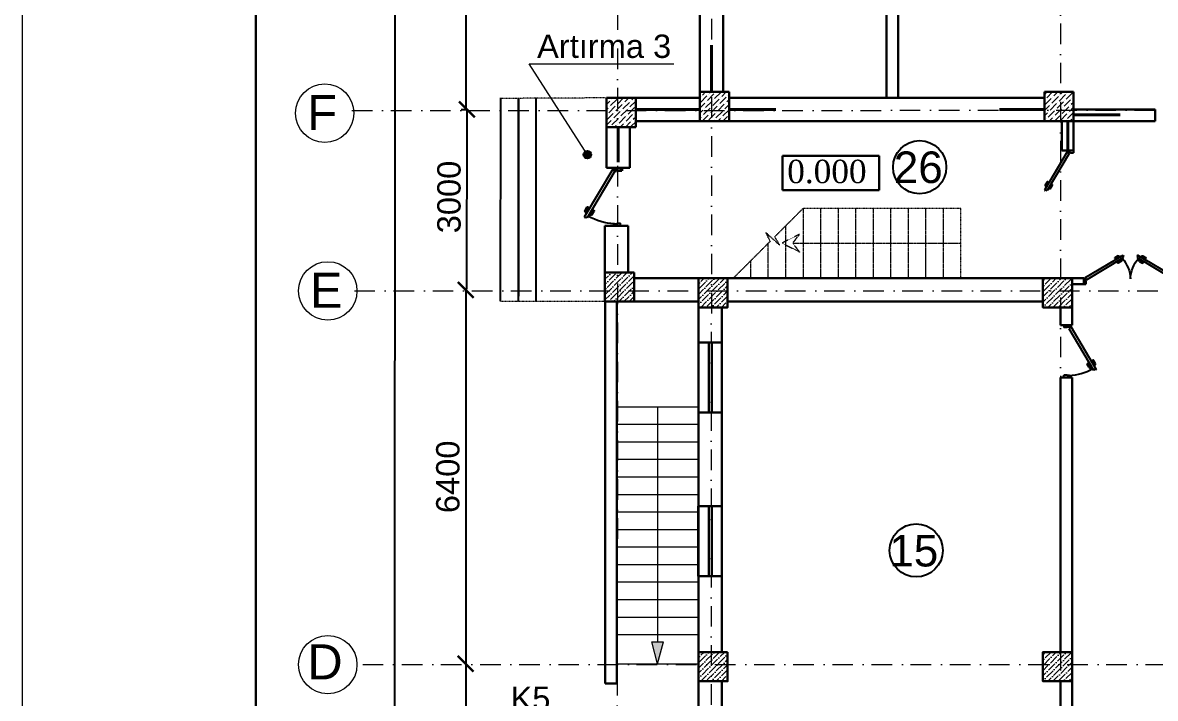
# Model space of a CAD drawing. Header units: millimetres. Extents: x 895788 to 1136524, y -21936 to 400945.
# Drawn here: x 1016496 to 1035898, y 169622 to 181192 of the extents above; entities that cross this region are included whole.
import ezdxf

# ---------------------------------------------------------------- set-up
doc = ezdxf.new("R2010")
doc.units = ezdxf.units.MM
for name, pattern in [('( Hidden )', [0.275, 0.15, -0.125]), ('006_PP_0101_AS_101_00$0$006_PP_0101_AS_102_00$0$006_PP_GRID_0101$0$006_TD-D_0101_AS_N101_00$0$TEČKOVANБX2', [0.05, 0, -0.05]), ('Штрихпунктирная', [670.277762, 352.777767, -176.388884, 0, -141.111112])]:
    doc.linetypes.add(name, pattern=pattern)
doc.layers.add('0_ANNOT_Dimensions', color=7, linetype='Continuous')
doc.layers.add('Layer2', color=7, linetype='Continuous')
for name, color, linetype, lineweight in [('0_Pen_No__7', 7, 'Continuous', 60), ('Arakesmelerin xətti_Pen_No__1', 7, 'Continuous', 15), ('Layer2_Pen_No__1', 7, 'Continuous', 15), ('Layer2_Ном._пера__1_Ном._пера__1', 7, 'Continuous', 15), ('аракясмя_Pen_No__1', 7, 'Continuous', 15), ('ДВЕРИ', 7, 'Continuous', 5), ('Интерьер- Перегородка_Pen_No__21', 7, 'Continuous', 30), ('невидимка_Ном._пера__241_Ном._пера__7', 7, 'Continuous', 60), ('оси_Ном._пера__1', 7, 'Continuous', 15), ('оси_Ном._пера__242_Pen_No__21', 7, 'Continuous', 30), ('перегородка_Ном._пера__1', 7, 'Continuous', 15), ('перегородка_Ном._пера__7', 7, 'Continuous', 60), ('перегородка_Ном._пера__7_Ном._пера__7', 7, 'Continuous', 60), ('размер_Pen_No__1', 7, 'Continuous', 15)]:
    doc.layers.add(name, color=color, linetype=linetype, lineweight=lineweight)
doc.styles.add('GENERATED_STYLE_1', font='times.ttf')
doc.styles.get("Standard").update_dxf_attribs({"font": 'arial.ttf', "height": 400})
doc.styles.add('СГЕНЕРИР_СТИЛЬ_1', font='arial.ttf')
doc.dimstyles.new('razmeri a-g', dxfattribs={"dimtxt": 400, "dimasz": 270, "dimexe": 1.25, "dimexo": 0.625, "dimgap": 100, "dimtad": 1, "dimdec": 0, "dimtxsty": 'Standard', "dimblk": 'ARCHTICK', "dimcen": 2.5, "dimadec": 0, "dimazin": 0, "dimtfac": 1, "dimtdec": 0, "dimtmove": 0, "dimatfit": 3, "dimfxl": 1, "dimarcsym": 0})

# ---------------------------------------------------------------- blocks, each defined once
blk = doc.blocks.new('qapi 700')
at = {"layer": 'ДВЕРИ', "color": 251, "lineweight": 25, "true_color": 0x636466}
for p, q in [((1281620, 90086), (1281659, 90086)), ((1281659, 90034), (1281659, 90086)), ((1282420, 90086), (1282380, 90086)), ((1282380, 90034), (1282380, 90085)), ((1281620, 89997), (1281651, 89997)), ((1281651, 89997), (1281651, 90034)), ((1281651, 90034), (1281659, 90034)), ((1282368, 90010), (1281735, 89633)), ((1282395, 89980), (1281741, 89591)), ((1282382, 89987), (1282368, 90010)), ((1282388, 90034), (1282380, 90034)), ((1282388, 89991), (1282382, 89987)), ((1282388, 89997), (1282388, 90034)), ((1282420, 89997), (1282388, 89997)), ((1282420, 89997), (1282388, 89997)), ((1282395, 89980), (1282388, 89991)), ((1281747, 89613), (1281735, 89633)), ((1281812, 89685), (1281762, 89656)), ((1281762, 89656), (1281765, 89651)), ((1281776, 89665), (1281770, 89676)), ((1281775, 89698), (1281826, 89728)), ((1281787, 89613), (1281837, 89642)), ((1281792, 89676), (1281793, 89674)), ((1281835, 89712), (1281794, 89687)), ((1281802, 89622), (1281809, 89609)), ((1281814, 89681), (1281812, 89685)), ((1281820, 89629), (1281818, 89631)), ((1281872, 89650), (1281831, 89626)), ((1281831, 89604), (1281881, 89634)), ((1281837, 89642), (1281835, 89646)), ((1281836, 89725), (1281838, 89722)), ((1281884, 89645), (1281883, 89647)), ((1281733, 89605), (1281747, 89613)), ((1281741, 89591), (1281733, 89605)), ((1281785, 89617), (1281787, 89613))]:
    blk.add_line(p, q, dxfattribs=at)
for centre, radius, start, end in [((1282471, 90052), 821, 183.4077, 209.5706), ((1281783, 89684), 15.9, 120.7133, 210.7133), ((1281798, 89680), 7.94, 120.7133, 210.7133), ((1281827, 89633), 7.94, 210.7133, 300.7133), ((1281830, 89721), 7.94, 30.7133, 120.7133), ((1281831, 89718), 7.94, 300.7133, 30.7133), ((1281876, 89643), 7.94, 30.7133, 120.7133), ((1281877, 89641), 7.94, 300.7133, 30.7133), ((1281823, 89617), 15.9, 210.7133, 300.7133)]:
    blk.add_arc(centre, radius, start, end, dxfattribs=at)
blk = doc.blocks.new('DSA')
at = {"layer": 'ДВЕРИ', "color": 251, "lineweight": 25, "true_color": 0x636466}
for p, q in [((153780, 788017), (153820, 788017)), ((153780, 787928), (153812, 787928)), ((153780, 787928), (153812, 787928)), ((153804, 787910), (153811, 787922)), ((153811, 787922), (153818, 787918)), ((153812, 787928), (153812, 787965)), ((153812, 787965), (153820, 787965)), ((153818, 787918), (153832, 787941)), ((153820, 787965), (153820, 788016)), ((153832, 787941), (154468, 787562)), ((155336, 787941), (154700, 787562)), ((155350, 787918), (155336, 787941)), ((155388, 788017), (155348, 788017)), ((155348, 787965), (155348, 788016)), ((155356, 787965), (155348, 787965)), ((155357, 787922), (155350, 787918)), ((155356, 787928), (155356, 787965)), ((155388, 787928), (155356, 787928)), ((155388, 787928), (155356, 787928)), ((155364, 787910), (155357, 787922)), ((153804, 787910), (154462, 787520)), ((155364, 787910), (154706, 787520)), ((154318, 787574), (154320, 787576)), ((154372, 787532), (154321, 787563)), ((154331, 787579), (154372, 787555)), ((154366, 787654), (154365, 787652)), ((154365, 787571), (154368, 787575)), ((154415, 787542), (154365, 787571)), ((154367, 787641), (154409, 787616)), ((154428, 787627), (154377, 787657)), ((154383, 787557), (154384, 787560)), ((154388, 787610), (154391, 787615)), ((154391, 787615), (154441, 787585)), ((154401, 787550), (154394, 787538)), ((154411, 787605), (154410, 787603)), ((154418, 787546), (154415, 787542)), ((154426, 787594), (154433, 787605)), ((154441, 787585), (154438, 787580)), ((154456, 787542), (154468, 787562)), ((154470, 787534), (154456, 787542)), ((154462, 787520), (154470, 787534)), ((154698, 787534), (154712, 787542)), ((154706, 787520), (154698, 787534)), ((154712, 787542), (154700, 787562)), ((154777, 787615), (154727, 787585)), ((154727, 787585), (154730, 787580)), ((154742, 787594), (154735, 787605)), ((154740, 787627), (154791, 787657)), ((154750, 787546), (154753, 787542)), ((154753, 787542), (154803, 787571)), ((154757, 787605), (154758, 787603)), ((154801, 787641), (154760, 787616)), ((154767, 787550), (154775, 787538)), ((154780, 787610), (154777, 787615)), ((154785, 787557), (154784, 787560)), ((154837, 787579), (154796, 787555)), ((154797, 787532), (154847, 787563)), ((154803, 787571), (154800, 787575)), ((154802, 787654), (154804, 787652)), ((154850, 787574), (154848, 787576))]:
    blk.add_line(p, q, dxfattribs=at)
for centre, radius, start, end in [((154002, 787952), 583, 319.7101, 357.5846), ((155160, 787950), 576, 182.1815, 220.5237), ((154325, 787569), 7.98, 149.2867, 239.2867), ((154327, 787572), 7.98, 59.2867, 149.2867), ((154371, 787648), 7.98, 149.2867, 239.2867), ((154373, 787650), 7.98, 59.2867, 149.2867), ((154376, 787561), 7.98, 239.2867, 329.2867), ((154380, 787546), 16, 239.2867, 329.2867), ((154404, 787609), 7.98, 329.2867, 59.2867), ((154420, 787613), 16, 329.2867, 59.2867), ((154748, 787613), 16, 120.7133, 210.7133), ((154764, 787609), 7.98, 120.7133, 210.7133), ((154788, 787546), 16, 210.7133, 300.7133), ((154792, 787561), 7.98, 210.7133, 300.7133), ((154795, 787650), 7.98, 30.7133, 120.7133), ((154797, 787648), 7.98, 300.7133, 30.7133), ((154842, 787572), 7.98, 30.7133, 120.7133), ((154843, 787569), 7.98, 300.7133, 30.7133)]:
    blk.add_arc(centre, radius, start, end, dxfattribs=at)
blk = doc.blocks.new('_ArchTick')
at = {"color": 0, "linetype": 'ByBlock', "const_width": 0.15}
blk.add_lwpolyline([(-0.5, -0.5), (0.5, 0.5)], dxfattribs=at)
blk = doc.blocks.new('*D96')
at = {"color": 0, "lineweight": -2, "transparency": 16777216}
for p, q in [((1024084, 176615), (1024084, 176615)), ((1024085, 176615), (1024085, 170215)), ((1024086, 170215), (1024086, 170215))]:
    blk.add_line(p, q, dxfattribs=at)
at = {"layer": 'Defpoints', "color": 0, "transparency": 16777216}
for p in [(1024085, 176615), (1024085, 170215), (1024085, 170215)]:
    blk.add_point(p, dxfattribs=at)
at = {"color": 0, "lineweight": -2, "transparency": 16777216, "xscale": 270, "yscale": 270, "zscale": 270}
for p, rotation in [((1024085, 176615), 90), ((1024085, 170215), 270)]:
    blk.add_blockref('_ArchTick', p, dxfattribs=dict(at, rotation=rotation))
at = {"color": 0, "transparency": 16777216, "insert": (1023781, 173415), "char_height": 400, "attachment_point": 5, "rotation": 90}
blk.add_mtext('6400', dxfattribs=at)
blk = doc.blocks.new('*D97')
at = {"color": 0, "lineweight": -2, "transparency": 16777216}
for p, q in [((1024084, 170215), (1024084, 170215)), ((1024085, 170215), (1024085, 163815)), ((1023613, 163815), (1024086, 163815))]:
    blk.add_line(p, q, dxfattribs=at)
at = {"layer": 'Defpoints', "color": 0, "transparency": 16777216}
for p in [(1024085, 170215), (1023612, 163815), (1024085, 163815)]:
    blk.add_point(p, dxfattribs=at)
at = {"color": 0, "lineweight": -2, "transparency": 16777216, "xscale": 270, "yscale": 270, "zscale": 270}
for p, rotation in [((1024085, 170215), 90), ((1024085, 163815), 270)]:
    blk.add_blockref('_ArchTick', p, dxfattribs=dict(at, rotation=rotation))
at = {"color": 0, "transparency": 16777216, "insert": (1023781, 167015), "char_height": 400, "attachment_point": 5, "rotation": 90}
blk.add_mtext('6400', dxfattribs=at)

msp = doc.modelspace()

# ---------------------------------------------------------------- hatches: boundary and pattern name
h = msp.add_hatch(color=256)
h.dxf.hatch_style = 1
h.paths.add_polyline_path([(1026104.609, 178931.131, -1), (1026236.162, 178931.131, -1)])
at = {"lineweight": 9}
h = msp.add_hatch(dxfattribs=at)
h.set_pattern_fill('ANSI36', color=256, scale=500)
h.set_pattern_definition([(45, (-648726.89, 2459012.49), (33.1456304, 121.533978), [156.25, -31.25, 0, -31.25])])
h.paths.add_polyline_path([(1026471.116, 176914.973), (1026471.116, 176414.973), (1026971.116, 176414.973), (1026971.116, 176914.973)])
h = msp.add_hatch(dxfattribs=at)
h.set_pattern_fill('ANSI36', color=256, scale=500)
h.set_pattern_definition([(45, (-650326.89, 2458912.49), (33.1456304, 121.533978), [156.25, -31.25, 0, -31.25])])
h.paths.add_polyline_path([(1028071.116, 176814.973), (1028071.116, 176314.973), (1028571.116, 176314.973), (1028571.116, 176814.973)])
h = msp.add_hatch(dxfattribs=at)
h.set_pattern_fill('ANSI36', color=256, scale=500)
h.set_pattern_definition([(45, (-656226.7, 2458912.49), (33.1456304, 121.533978), [156.25, -31.25, 0, -31.25])])
h.paths.add_polyline_path([(1033970.921, 176814.973), (1033970.921, 176314.973), (1034470.921, 176314.973), (1034470.921, 176814.973)])
h = msp.add_hatch(dxfattribs=at)
h.set_pattern_fill('ANSI36', color=256, scale=500)
h.set_pattern_definition([(45, (-650326.7, 2452512.49), (33.1456304, 121.533978), [156.25, -31.25, 0, -31.25])])
h.paths.add_polyline_path([(1028070.921, 170414.973), (1028070.921, 169914.973), (1028570.921, 169914.973), (1028570.921, 170414.973)])
h = msp.add_hatch(dxfattribs=at)
h.set_pattern_fill('ANSI36', color=256, scale=500)
h.set_pattern_definition([(45, (-656226.7, 2452512.49), (33.1456304, 121.533978), [156.25, -31.25, 0, -31.25])])
h.paths.add_polyline_path([(1033970.921, 170414.973), (1033970.921, 169914.973), (1034470.921, 169914.973), (1034470.921, 170414.973)])
at = {"layer": 'Layer2', "linetype": 'Continuous', "lineweight": 0, "true_color": 0x000000}
msp.add_hatch(color=18, dxfattribs=at).paths.add_polyline_path([(1027371.204, 170214.973), (1027471.204, 170588.178), (1027271.204, 170588.178)])

# ---------------------------------------------------------------- linework, layer by layer
at = {"lineweight": 30}
msp.add_line((1020488.296, 131125.902), (1020488.296, 188411.871), dxfattribs=at)
for p, q in [((1024085.74, 185715.424), (1024085.74, 179715.419)), ((1022869.27, 185659.526), (1022865.292, 151014.998)), ((1024679.15, 176422.625), (1024687.027, 179904.336)), ((1024987.027, 179904.336), (1024987.027, 176507.005)), ((1024987.579, 176422.625), (1024987.027, 179904.336)), ((1025287.027, 179904.336), (1025285.461, 176417.356)), ((1024008.285, 179707.048), (1024106.616, 179707.048)), ((1024105.366, 179707.048), (1024096.093, 176626.346)), ((1024105.991, 176707.048), (1024106.616, 176707.048))]:
    msp.add_line(p, q)
at = {"color": 0, "lineweight": 30}
for p, q in [((1028097.151, 185405.584), (1028097.151, 180005.579)), ((1028497.151, 185405.584), (1028497.151, 180005.579)), ((1031296.189, 184005.584), (1031292.23, 179905.579)), ((1031492.23, 179905.579), (1031496.189, 184005.584)), ((1026996.974, 179905.579), (1028097.151, 179905.579)), ((1028596.151, 179905.579), (1033997.346, 179905.579)), ((1032146.974, 179905.579), (1028596.974, 179905.579)), ((1031292.23, 179905.579), (1031492.23, 179905.579)), ((1035896.87, 179705.579), (1034497.346, 179705.579)), ((1034546.974, 179705.579), (1035896.87, 179705.579)), ((1035896.87, 179705.865), (1035896.87, 179505.579)), ((1028097.346, 179505.579), (1026996.974, 179505.579)), ((1033997.346, 179505.579), (1028596.346, 179505.579)), ((1034496.974, 179505.579), (1034296.974, 179505.579)), ((1034296.974, 179505.579), (1034296.974, 179005.579)), ((1035896.87, 179505.579), (1034296.974, 179505.579)), ((1034496.974, 179005.579), (1034496.974, 179505.579)), ((1026496.974, 178705.83), (1026496.974, 179405.579)), ((1026896.974, 179405.579), (1026896.974, 178705.83)), ((1034496.974, 179005.579), (1034296.974, 179005.579)), ((1026496.974, 178705.83), (1026896.974, 178705.83)), ((1033970.745, 176414.973), (1028570.745, 176414.973))]:
    msp.add_line(p, q, dxfattribs=at)
at = {"lineweight": 40}
for p, q in [((1028297.151, 180005.579), (1028297.151, 180805.579)), ((1028097.346, 179705.579), (1026997.346, 179705.579)), ((1028597.346, 179705.579), (1029397.346, 179705.579)), ((1033996.346, 179705.579), (1033227.991, 179705.865)), ((1034396.974, 179505.579), (1034396.974, 179005.579)), ((1034497.346, 179612.029), (1035297.346, 179612.029)), ((1026697.151, 179405.579), (1026697.151, 178805.83))]:
    msp.add_line(p, q, dxfattribs=at)
at = {"color": 3, "lineweight": 30}
for p, q in [((1026997.346, 179905.579), (1026497.346, 179905.579)), ((1026497.346, 179905.579), (1026497.346, 179405.579)), ((1026997.346, 179405.579), (1026997.346, 179905.579)), ((1028597.346, 180005.579), (1028097.346, 180005.579)), ((1028097.346, 180005.579), (1028097.346, 179505.579)), ((1028597.346, 179505.579), (1028597.346, 180005.579)), ((1034497.346, 180005.579), (1033997.346, 180005.579)), ((1033997.346, 180005.579), (1033997.346, 179505.579)), ((1034497.346, 179505.579), (1034497.346, 180005.579)), ((1028097.346, 179505.579), (1028597.346, 179505.579)), ((1033997.346, 179505.579), (1034497.346, 179505.579)), ((1026497.346, 179405.579), (1026997.346, 179405.579))]:
    msp.add_line(p, q, dxfattribs=at)
at = {"lineweight": 9}
for p, q in [((1026497.346, 179878.002), (1026524.923, 179905.579)), ((1026567.884, 179771.763), (1026678.369, 179882.248)), ((1026578.932, 179871.2), (1026578.932, 179871.2)), ((1026601.029, 179893.297), (1026613.311, 179905.579)), ((1026689.418, 179804.909), (1026790.088, 179905.579)), ((1026700.466, 179904.345), (1026700.466, 179904.345)), ((1026810.952, 179838.054), (1026878.476, 179905.579)), ((1026932.485, 179871.2), (1026966.864, 179905.579)), ((1028097.346, 179996.021), (1028106.903, 180005.579)), ((1028105.67, 179827.569), (1028216.155, 179938.054)), ((1028116.718, 179927.006), (1028116.718, 179927.006)), ((1028138.816, 179949.103), (1028195.292, 180005.579)), ((1028227.204, 179860.714), (1028337.689, 179971.2)), ((1028238.252, 179960.151), (1028238.252, 179960.151)), ((1028260.35, 179982.248), (1028283.68, 180005.579)), ((1028315.592, 179772.326), (1028426.078, 179882.811)), ((1028326.641, 179871.763), (1028326.641, 179871.763)), ((1028348.738, 179893.86), (1028459.223, 180004.345)), ((1028359.786, 179993.297), (1028359.786, 179993.297)), ((1028437.126, 179805.472), (1028547.612, 179915.957)), ((1028448.175, 179904.909), (1028448.175, 179904.909)), ((1028470.272, 179927.006), (1028548.845, 180005.579)), ((1028558.66, 179838.617), (1028597.346, 179877.303)), ((1028569.709, 179938.054), (1028569.709, 179938.054)), ((1028591.806, 179960.151), (1028597.346, 179965.691)), ((1033997.346, 179951.983), (1034027.611, 179982.248)), ((1034005.514, 179783.375), (1034116, 179893.86)), ((1034016.563, 179882.811), (1034016.563, 179882.811)), ((1034038.66, 179904.909), (1034139.33, 180005.579)), ((1034049.708, 180004.345), (1034049.708, 180004.345)), ((1034127.048, 179816.52), (1034237.534, 179927.006)), ((1034138.097, 179915.957), (1034138.097, 179915.957)), ((1034160.194, 179938.054), (1034227.718, 180005.579)), ((1034248.582, 179849.666), (1034359.068, 179960.151)), ((1034259.631, 179949.103), (1034259.631, 179949.103)), ((1034281.728, 179971.2), (1034316.107, 180005.579)), ((1034336.971, 179761.277), (1034447.456, 179871.763)), ((1034348.019, 179860.714), (1034348.019, 179860.714)), ((1034370.116, 179882.811), (1034480.602, 179993.297)), ((1034381.165, 179982.248), (1034381.165, 179982.248)), ((1034403.262, 180004.345), (1034404.495, 180005.579)), ((1034469.553, 179893.86), (1034469.553, 179893.86)), ((1034491.65, 179915.957), (1034497.346, 179921.652)), ((1026497.346, 179789.613), (1026556.835, 179849.103)), ((1026497.346, 179701.225), (1026523.689, 179727.569)), ((1026534.738, 179650.229), (1026645.223, 179760.714)), ((1026545.786, 179749.666), (1026545.786, 179749.666)), ((1026623.126, 179561.841), (1026733.612, 179672.326)), ((1026656.272, 179683.375), (1026766.757, 179793.86)), ((1026667.32, 179782.811), (1026667.32, 179782.811)), ((1026744.66, 179594.986), (1026855.146, 179705.472)), ((1026755.709, 179694.423), (1026755.709, 179694.423)), ((1026777.806, 179716.52), (1026888.291, 179827.006)), ((1026788.854, 179815.957), (1026788.854, 179815.957)), ((1026866.194, 179628.132), (1026976.68, 179738.617)), ((1026877.243, 179727.569), (1026877.243, 179727.569)), ((1026899.34, 179749.666), (1026997.346, 179847.672)), ((1026910.388, 179849.103), (1026910.388, 179849.103)), ((1026987.728, 179661.277), (1026997.346, 179670.895)), ((1028097.346, 179730.856), (1028183.01, 179816.52)), ((1028097.346, 179642.468), (1028149.864, 179694.986)), ((1028160.913, 179617.646), (1028271.398, 179728.132)), ((1028171.961, 179717.083), (1028171.961, 179717.083)), ((1028194.058, 179739.18), (1028304.544, 179849.666)), ((1028205.107, 179838.617), (1028205.107, 179838.617)), ((1028282.447, 179650.792), (1028392.932, 179761.277)), ((1028293.495, 179750.229), (1028293.495, 179750.229)), ((1028370.835, 179562.404), (1028481.32, 179672.889)), ((1028381.883, 179661.841), (1028381.883, 179661.841)), ((1028403.981, 179683.938), (1028514.466, 179794.423)), ((1028415.029, 179783.375), (1028415.029, 179783.375)), ((1028492.369, 179595.549), (1028597.346, 179700.526)), ((1028503.417, 179694.986), (1028503.417, 179694.986)), ((1028525.515, 179717.083), (1028597.346, 179788.914)), ((1028536.563, 179816.52), (1028536.563, 179816.52)), ((1033997.346, 179686.818), (1034082.854, 179772.326)), ((1034060.757, 179573.452), (1034171.242, 179683.938)), ((1034071.806, 179672.889), (1034071.806, 179672.889)), ((1034093.903, 179694.986), (1034204.388, 179805.472)), ((1034104.951, 179794.423), (1034104.951, 179794.423)), ((1034182.291, 179606.598), (1034292.776, 179717.083)), ((1034193.34, 179706.035), (1034193.34, 179706.035)), ((1034215.437, 179728.132), (1034325.922, 179838.617)), ((1034226.485, 179827.569), (1034226.485, 179827.569)), ((1034303.825, 179639.744), (1034414.31, 179750.229)), ((1034314.874, 179739.18), (1034314.874, 179739.18)), ((1034425.359, 179672.889), (1034497.346, 179744.876)), ((1034436.407, 179772.326), (1034436.407, 179772.326)), ((1034458.505, 179794.423), (1034497.346, 179833.264)), ((1026497.346, 179436.06), (1026578.932, 179517.646)), ((1026501.592, 179528.695), (1026612.078, 179639.18)), ((1026512.641, 179628.132), (1026512.641, 179628.132)), ((1026589.981, 179440.307), (1026700.466, 179550.792)), ((1026601.029, 179539.744), (1026601.029, 179539.744)), ((1026634.175, 179661.277), (1026634.175, 179661.277)), ((1026711.515, 179473.452), (1026822, 179583.938)), ((1026722.563, 179572.889), (1026722.563, 179572.889)), ((1026810.952, 179484.501), (1026810.952, 179484.501)), ((1026820.418, 179405.579), (1026910.388, 179495.549)), ((1026833.049, 179506.598), (1026943.534, 179617.083)), ((1026844.097, 179606.035), (1026844.097, 179606.035)), ((1026921.437, 179418.21), (1026997.346, 179494.118)), ((1026932.485, 179517.646), (1026932.485, 179517.646)), ((1026954.583, 179539.744), (1026997.346, 179582.507)), ((1026965.631, 179639.18), (1026965.631, 179639.18)), ((1028097.346, 179554.079), (1028116.718, 179573.452)), ((1028137.233, 179505.579), (1028238.252, 179606.598)), ((1028138.816, 179595.549), (1028138.816, 179595.549)), ((1028227.204, 179507.161), (1028227.204, 179507.161)), ((1028249.301, 179529.258), (1028359.786, 179639.744)), ((1028260.35, 179628.695), (1028260.35, 179628.695)), ((1028314.01, 179505.579), (1028326.641, 179518.21)), ((1028348.738, 179540.307), (1028348.738, 179540.307)), ((1028402.398, 179505.579), (1028448.175, 179551.355)), ((1028470.272, 179573.452), (1028470.272, 179573.452)), ((1028490.787, 179505.579), (1028569.709, 179584.501)), ((1028580.757, 179507.161), (1028597.346, 179523.749)), ((1028591.806, 179606.598), (1028591.806, 179606.598)), ((1033997.346, 179598.429), (1034049.708, 179650.792)), ((1033997.346, 179510.041), (1034016.563, 179529.258)), ((1034038.66, 179551.355), (1034038.66, 179551.355)), ((1034081.272, 179505.579), (1034138.097, 179562.404)), ((1034160.194, 179584.501), (1034160.194, 179584.501)), ((1034169.66, 179505.579), (1034259.631, 179595.549)), ((1034270.679, 179518.21), (1034381.165, 179628.695)), ((1034281.728, 179617.646), (1034281.728, 179617.646)), ((1034346.437, 179505.579), (1034348.019, 179507.161)), ((1034370.116, 179529.258), (1034370.116, 179529.258)), ((1034392.213, 179551.355), (1034497.346, 179656.487)), ((1034403.262, 179650.792), (1034403.262, 179650.792)), ((1034434.825, 179505.579), (1034469.553, 179540.307)), ((1034491.65, 179562.404), (1034491.65, 179562.404)), ((1026567.884, 179418.21), (1026567.884, 179418.21)), ((1026643.641, 179405.579), (1026667.32, 179429.258)), ((1026689.418, 179451.355), (1026689.418, 179451.355)), ((1026732.029, 179405.579), (1026788.854, 179462.404)), ((1026997.195, 179405.579), (1026997.346, 179405.73))]:
    msp.add_line(p, q, dxfattribs=at)
at = {"color": 0, "lineweight": 30}
for points in [[(1026471.116, 176914.973), (1026470.745, 177715.224)], [(1026870.745, 177715.224), (1026470.745, 177715.224)], [(1026870.745, 177715.224), (1026870.745, 176914.973)], [(1026970.745, 176814.973), (1028071.116, 176814.973)], [(1028571.116, 176814.973), (1033970.921, 176814.973)], [(1034471.292, 176814.973), (1034670.763, 176814.973)], [(1034670.763, 176814.973), (1034670.763, 176714.973)], [(1034471.292, 176714.973), (1034670.763, 176714.973)], [(1028070.745, 176414.973), (1026971.116, 176414.973)], [(1033970.745, 176414.973), (1028570.745, 176414.973)], [(1028070.752, 151314.973), (1028071.116, 176314.973)], [(1028471.035, 170414.973), (1028471.116, 176314.967)], [(1034270.745, 176015.131), (1034270.745, 176314.973)], [(1034470.745, 176315.948), (1034470.745, 176015.13)], [(1034270.745, 176015.13), (1034470.745, 176015.13)], [(1034470.745, 175115.13), (1034270.745, 175115.13)], [(1034270.921, 170414.973), (1034270.921, 175115.13)], [(1034470.745, 175115.13), (1034470.745, 162185.293)], [(1028470.947, 164014.973), (1028471.028, 169914.973)], [(1034270.745, 167814.973), (1034270.921, 169914.973)]]:
    msp.add_lwpolyline(points, dxfattribs=at)
at = {"color": 3, "lineweight": 30}
for points in [[(1026971.116, 176914.973), (1026471.116, 176914.973), (1026471.116, 176414.973), (1026971.116, 176414.973)], [(1028571.116, 176814.973), (1028071.116, 176814.973), (1028071.116, 176314.973), (1028571.116, 176314.973)], [(1034470.921, 176814.973), (1033970.921, 176814.973), (1033970.921, 176314.973), (1034470.921, 176314.973)], [(1028570.921, 170414.973), (1028070.921, 170414.973), (1028070.921, 169914.973), (1028570.921, 169914.973)], [(1034470.921, 170414.973), (1033970.921, 170414.973), (1033970.921, 169914.973), (1034470.921, 169914.973)]]:
    msp.add_lwpolyline(points, close=True, dxfattribs=at)
at = {"color": 0, "lineweight": 30}
for points in [[(1028471.108, 174514.897), (1028471.108, 175714.897), (1028071.108, 175714.897), (1028071.108, 174514.897)], [(1028469.932, 171714.476), (1028469.932, 172914.476), (1028069.932, 172914.476), (1028069.932, 171714.476)]]:
    msp.add_lwpolyline(points, close=True, dxfattribs=at)
at = {"color": 146, "lineweight": 30, "true_color": 0x105689}
for points in [[(1028302.245, 175714.897), (1028252.245, 175714.897), (1028252.245, 174514.897), (1028302.245, 174514.897)], [(1028301.069, 172914.476), (1028251.069, 172914.476), (1028251.069, 171714.476), (1028301.069, 171714.476)]]:
    msp.add_lwpolyline(points, close=True, dxfattribs=at)
at = {"color": 0, "lineweight": 25}
for centre in [(1031861.099, 178716.88), (1031801.809, 172155.672)]:
    msp.add_circle(centre, 454.873, dxfattribs=at)
msp.add_circle((1026170.385, 178931.131), 65.776)
at = {"layer": '0_ANNOT_Dimensions', "lineweight": 9}
for p, q in [((1027263.943, 179505.579), (1027339.024, 179505.579)), ((1034241.663, 179505.579), (1033940.413, 179505.579)), ((1026896.974, 179378.545), (1026896.974, 179077.295)), ((1034297.151, 179378.545), (1034297.151, 179077.295)), ((1034297.151, 179377.295), (1034297.151, 179076.045)), ((1034497.346, 179378.545), (1034497.346, 179077.295)), ((1034497.346, 179377.295), (1034497.346, 179076.045))]:
    msp.add_line(p, q, dxfattribs=at)
at = {"layer": 'Arakesmelerin xətti_Pen_No__1', "color": 7, "linetype": '( Hidden )', "lineweight": 15}
msp.add_line((1035496.974, 179505.579), (1034546.974, 179505.579), dxfattribs=at)
at = {"layer": 'Layer2_Pen_No__1', "color": 7, "linetype": '( Hidden )', "lineweight": 15}
for p, q in [((1026487.027, 179904.336), (1024679.842, 179894.579)), ((1025287.027, 179904.336), (1025287.027, 176507.005)), ((1026481.754, 176414.784), (1024681.106, 176419.518))]:
    msp.add_line(p, q, dxfattribs=at)
at = {"layer": 'Layer2_Pen_No__1', "color": 7, "linetype": 'Continuous', "lineweight": 15}
for p, q in [((1026671.116, 174614.973), (1028071.292, 174614.973)), ((1027371.204, 174614.973), (1027371.204, 170588.178)), ((1026671.116, 174314.973), (1028071.292, 174314.973)), ((1026671.116, 174014.973), (1028071.292, 174014.973)), ((1026671.116, 173714.973), (1028071.292, 173714.973)), ((1026671.116, 173414.973), (1028071.292, 173414.973)), ((1026671.116, 173114.973), (1028071.292, 173114.973)), ((1026671.116, 172814.973), (1028071.292, 172814.973)), ((1026671.116, 172514.973), (1028071.292, 172514.973)), ((1026671.116, 172214.973), (1028071.292, 172214.973)), ((1026671.116, 171914.973), (1028071.292, 171914.973)), ((1026671.116, 171614.973), (1028071.292, 171614.973)), ((1026671.116, 171314.973), (1028071.292, 171314.973)), ((1026671.116, 171014.973), (1028071.292, 171014.973)), ((1026671.116, 170714.973), (1028071.292, 170714.973)), ((1027271.204, 170588.178), (1027471.204, 170588.178)), ((1027371.204, 170214.973), (1027271.204, 170588.178)), ((1027371.204, 170214.973), (1027471.204, 170588.178)), ((1026671.116, 170214.973), (1028071.292, 170214.973))]:
    msp.add_line(p, q, dxfattribs=at)
at = {"layer": 'Layer2_Ном._пера__1_Ном._пера__1', "linetype": 'Continuous'}
for p, q in [((1026170.385, 178931.131), (1025174.717, 180485.161)), ((1025174.717, 180485.161), (1027651.83, 180485.161))]:
    msp.add_line(p, q, dxfattribs=at)
at = {"layer": 'аракясмя_Pen_No__1', "color": 7, "linetype": '( Hidden )', "lineweight": 15}
for p, q in [((1029377.575, 177523.545), (1029868.985, 178014.954)), ((1029868.985, 178014.954), (1032568.985, 178014.954)), ((1031968.985, 176814.954), (1031968.985, 178014.954)), ((1032568.985, 176814.954), (1032568.985, 178014.954)), ((1028668.985, 176814.954), (1029299.243, 177445.212))]:
    msp.add_line(p, q, dxfattribs=at)
at = {"layer": 'аракясмя_Pen_No__1', "color": 7, "linetype": '006_PP_0101_AS_101_00$0$006_PP_0101_AS_102_00$0$006_PP_GRID_0101$0$006_TD-D_0101_AS_N101_00$0$TEČKOVANБX2', "lineweight": 15}
for p, q in [((1029868.985, 176814.954), (1029868.985, 178014.954)), ((1030168.985, 176814.954), (1030168.985, 178014.954)), ((1030468.985, 176814.954), (1030468.985, 178014.954)), ((1030768.985, 176814.954), (1030768.985, 178014.954)), ((1031068.985, 176814.954), (1031068.985, 178014.954)), ((1031368.985, 176814.954), (1031368.985, 178014.954)), ((1031668.985, 176814.954), (1031668.985, 178014.954)), ((1031968.985, 176814.954), (1031968.985, 178014.954)), ((1032268.985, 176814.954), (1032268.985, 178014.954)), ((1029268.985, 177507.832), (1029268.985, 177558.532)), ((1029568.985, 176814.954), (1029568.985, 177714.954)), ((1029268.985, 176814.954), (1029268.985, 177414.954)), ((1028968.985, 176814.954), (1028968.985, 177114.954)), ((1028668.985, 176814.954), (1028668.985, 176814.973))]:
    msp.add_line(p, q, dxfattribs=at)
at = {"layer": 'аракясмя_Pen_No__1', "color": 7, "linetype": '006_PP_0101_AS_101_00$0$006_PP_0101_AS_102_00$0$006_PP_GRID_0101$0$006_TD-D_0101_AS_N101_00$0$TEČKOVANБX2', "lineweight": 15, "flags": 128}
msp.add_lwpolyline([(1029377.575, 177523.545), (1029462.835, 177381.101), (1029225.062, 177598.734), (1029299.243, 177445.212)], dxfattribs=at)
at = {"layer": 'ДВЕРИ', "color": 251, "lineweight": 25, "true_color": 0x636466}
for p, q in [((1034390.45, 178981.275), (1033999.957, 178323.958)), ((1034420.675, 178954.038), (1034042.411, 178317.3)), ((1034390.45, 178981.275), (1034402.247, 178974.266)), ((1034402.247, 178974.266), (1034398.172, 178967.406)), ((1034398.172, 178967.406), (1034420.675, 178954.038)), ((1034407.864, 179005.579), (1034407.864, 178973.662)), ((1034407.864, 179005.579), (1034407.864, 178973.662)), ((1034407.864, 178973.662), (1034444.864, 178973.662)), ((1034444.864, 178973.662), (1034444.864, 178965.682)), ((1034444.864, 178965.682), (1034496.408, 178965.682)), ((1034496.974, 179005.579), (1034496.974, 178965.682)), ((1026651.396, 178705.83), (1026651.396, 178665.81)), ((1026651.396, 178705.83), (1026651.396, 178665.81)), ((1026763.128, 178705.83), (1026763.128, 178655.805)), ((1026629.561, 178675.356), (1026644.354, 178666.569)), ((1026644.354, 178666.569), (1026639.244, 178657.967)), ((1026639.244, 178657.967), (1026667.459, 178641.205)), ((1026651.396, 178665.81), (1026697.789, 178665.81)), ((1026697.789, 178665.81), (1026697.789, 178655.805)), ((1026697.789, 178655.805), (1026762.418, 178655.805)), ((1033999.957, 178323.958), (1034013.679, 178315.806)), ((1034012.633, 178414.089), (1034042.771, 178464.819)), ((1034013.679, 178315.806), (1034021.83, 178329.526)), ((1034030.499, 178384.913), (1034018.203, 178392.218)), ((1034021.812, 178370.289), (1034051.508, 178420.276)), ((1034025.856, 178367.887), (1034021.812, 178370.289)), ((1034021.83, 178329.526), (1034042.408, 178317.301)), ((1034059.209, 178455.054), (1034034.758, 178413.895)), ((1034037.543, 178402.96), (1034040.261, 178401.345)), ((1034051.508, 178420.276), (1034055.552, 178417.873)), ((1034053.706, 178467.604), (1034056.425, 178465.989)), ((1034065.021, 178344.62), (1034060.303, 178347.423)), ((1034094.717, 178394.607), (1034065.021, 178344.62)), ((1034073.709, 178359.243), (1034085.367, 178352.318)), ((1034085.55, 178374.44), (1034083.47, 178375.675)), ((1034090.034, 178397.388), (1034094.717, 178394.607)), ((1034120.937, 178418.383), (1034096.486, 178377.225)), ((1034107.238, 178357.887), (1034137.375, 178408.618)), ((1034134.591, 178419.553), (1034131.872, 178421.168))]:
    msp.add_line(p, q, dxfattribs=at)
for centre, radius, start, end in [((1034026.353, 178405.938), 15.959, 149.2867078, 239.2867078), ((1034041.618, 178409.82), 7.979, 149.2867078, 239.2867078), ((1034049.631, 178460.744), 7.979, 59.2867078, 149.2867078), ((1034052.349, 178459.129), 7.979, 329.2867078, 59.2867078), ((1034093.518, 178366.038), 15.959, 239.2867078, 329.2867078), ((1034089.626, 178381.3), 7.979, 239.2867078, 329.2867078), ((1034127.797, 178414.308), 7.979, 59.2867078, 149.2867078), ((1034130.515, 178412.693), 7.979, 329.2867078, 59.2867078)]:
    msp.add_arc(centre, radius, start, end, dxfattribs=at)
at = {"layer": 'Интерьер- Перегородка_Pen_No__21', "color": 7, "linetype": 'Continuous', "lineweight": 30, "flags": 128}
for points in [[(1026471.455, 176414.973), (1026471.455, 169874.576)], [(1026671.455, 169874.576), (1026671.116, 176414.973)], [(1026471.455, 169874.576), (1026671.455, 169874.576)]]:
    msp.add_lwpolyline(points, dxfattribs=at)
at = {"layer": 'невидимка_Ном._пера__241_Ном._пера__7', "color": 0, "linetype": 'Continuous', "lineweight": 20}
msp.add_line((1016496.242, 130127.888), (1016496.242, 189409.884), dxfattribs=at)
at = {"layer": 'оси_Ном._пера__1', "linetype": 'Штрихпунктирная'}
for p, q in [((1022133.561, 179687.711), (1070432.809, 179705.865)), ((1022178.726, 176600.464), (1071768.85, 176600.464)), ((1022320.739, 170200.464), (1071768.655, 170200.464))]:
    msp.add_line(p, q, dxfattribs=at)
at = {"layer": 'оси_Ном._пера__1', "linetype": 'Штрихпунктирная', "flags": 128}
for points in [[(1026690.619, 187453.319), (1026670.921, 150751.414), (1026670.921, 145367.48)], [(1028302.265, 187292.234), (1028270.922, 150751.414), (1028270.922, 145367.48)], [(1034270.921, 187210.978), (1034270.921, 150751.414), (1034270.921, 145367.48)]]:
    msp.add_lwpolyline(points, dxfattribs=at)
at = {"layer": 'оси_Ном._пера__1', "linetype": 'Continuous'}
for centre in [(1021669.915, 179642.104), (1021723.135, 176599.209), (1021722.94, 170199.209)]:
    msp.add_circle(centre, 500, dxfattribs=at)
at = {"layer": 'оси_Ном._пера__242_Pen_No__21', "color": 7, "linetype": 'Continuous', "lineweight": 30}
for p, q in [((1029510.954, 178911.436), (1031169.838, 178911.436)), ((1029510.954, 178321.61), (1029510.954, 178911.436)), ((1031169.838, 178911.436), (1031169.838, 178321.61)), ((1031169.838, 178321.61), (1029510.954, 178321.61))]:
    msp.add_line(p, q, dxfattribs=at)
at = {"layer": 'размер_Pen_No__1', "color": 7, "linetype": '006_PP_0101_AS_101_00$0$006_PP_0101_AS_102_00$0$006_PP_GRID_0101$0$006_TD-D_0101_AS_N101_00$0$TEČKOVANБX2', "lineweight": 15, "flags": 128}
msp.add_lwpolyline([(1029688.226, 177417.359), (1029805.196, 177569.849), (1029505.196, 177417.359), (1029805.196, 177264.869), (1029688.227, 177417.359), (1032568.985, 177414.954)], dxfattribs=at)

# ---------------------------------------------------------------- block references
at = {"xscale": 270, "yscale": 270, "zscale": 270, "rotation": 90}
msp.add_blockref('_ArchTick', (1024105.366, 179707.048), dxfattribs=at)
at = {"color": 0, "lineweight": 30}
for p, xscale, yscale, zscale, rotation in [((913227.189, -1437157.05), -1.26001838234704, 1.26001838234704, 1.26001838234704, 270), ((1135839.219, -1269028.893), 1.126810616094342, 1.126810616094342, 1.126810616094342, 90.00000000000001)]:
    msp.add_blockref('qapi 700', p, dxfattribs=dict(at, xscale=xscale, yscale=yscale, zscale=zscale, rotation=rotation))
at = {"color": 1, "lineweight": 60, "xscale": -1, "rotation": 180}
msp.add_blockref('DSA', (880886.742, 964731.781), dxfattribs=at)

# ---------------------------------------------------------------- texts
msp.add_text('K5', height=400).set_placement((1024853.056, 169422.885))
at = {"insert": (1023801, 178207.048), "char_height": 400, "attachment_point": 5, "rotation": 90}
msp.add_mtext('3000', dxfattribs=at)
at = {"layer": '0_Pen_No__7', "color": 7, "lineweight": 50, "style": 'GENERATED_STYLE_1'}
msp.add_text('0.000', height=400, dxfattribs=at).set_placement((1029592.462, 178444.53))
at = {"layer": 'перегородка_Ном._пера__1', "lineweight": 50, "style": 'СГЕНЕРИР_СТИЛЬ_1'}
for s, p in [('Art', (1025307.763, 180588.61)), ('ı', (1026021.815, 180588.61)), ('rma 3', (1026177.067, 180588.61))]:
    msp.add_text(s, height=400, dxfattribs=at).set_placement(p)
at = {"layer": 'перегородка_Ном._пера__7', "lineweight": 50, "style": 'СГЕНЕРИР_СТИЛЬ_1'}
msp.add_text('26', height=540, dxfattribs=at).set_placement((1031417.556, 178446.51))
at = {"layer": 'перегородка_Ном._пера__7', "linetype": 'Continuous', "insert": (1032179.771, 172420.491), "char_height": 540, "attachment_point": 3, "style": 'СГЕНЕРИР_СТИЛЬ_1'}
msp.add_mtext('15', dxfattribs=at)
at = {"layer": 'перегородка_Ном._пера__7_Ном._пера__7', "lineweight": 50, "style": 'СГЕНЕРИР_СТИЛЬ_1'}
for s, p in [('F', (1021369.889, 179353.097)), ('E', (1021417.059, 176310.202)), ('D', (1021371.844, 169947.048))]:
    msp.add_text(s, height=600, dxfattribs=at).set_placement(p)

# ---------------------------------------------------------------- dimensions: what is measured, and where the dimension line sits
for base, p1, p2, picture, middle in [((1024084.894, 170214.973), (1024084.894, 176614.973), (1024084.894, 170214.973), '*D96', (1023780.665, 173414.973)), ((1024084.894, 163814.973), (1024084.894, 170214.973), (1023612.266, 163814.973), '*D97', (1023780.665, 167014.973))]:
    dim = msp.add_linear_dim(base=base, p1=p1, p2=p2, angle=90, dimstyle='razmeri a-g')
    dim.commit()
    dim.dimension.update_dxf_attribs({"geometry": picture, "text_midpoint": middle})

doc.saveas('drawing.dxf')
